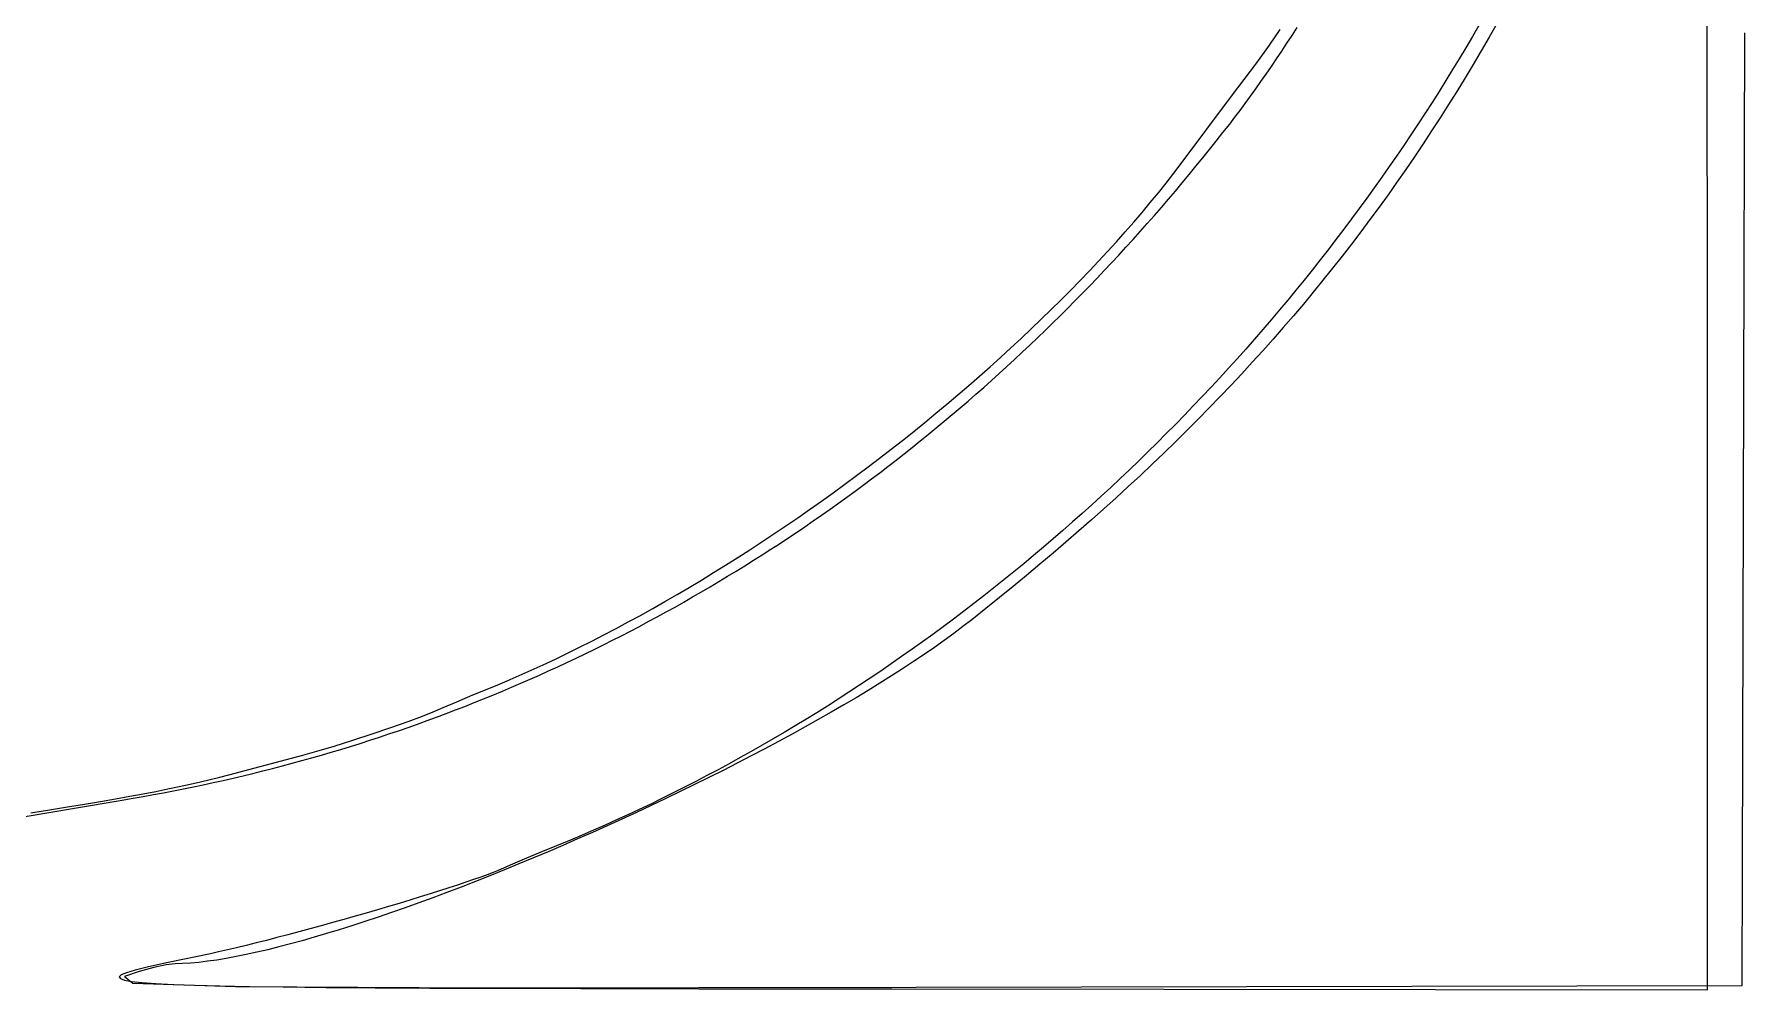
# Model space of a CAD drawing. Header units: inches. Extents: x -14 to 338, y 0 to 125.
# Drawn here: x 23.081 to 26.654, y 50.818 to 52.814 of the extents above; entities that cross this region are included whole.
import ezdxf

# ---------------------------------------------------------------- set-up
doc = ezdxf.new("R2010")
doc.units = ezdxf.units.IN
doc.layers.add('Bottom Overlay', color=54, linetype='Continuous')
doc.layers.add('Top Overlay', color=2, linetype='Continuous')

# ---------------------------------------------------------------- blocks, each defined once
blk = doc.blocks.new('IMPORTED_IMAGE_B_2')
at = {"layer": 'Bottom Overlay'}
for p, q in [((13.0835, -12.0494), (13.0943, -12.0326)), ((13.5116, -12.0237), (13.4951, -12.0528)), ((13.0618, -12.0824), (13.0726, -12.066)), ((13.0726, -12.066), (13.0835, -12.0494)), ((13.0726, -12.066), (13.0726, -12.066)), ((13.0835, -12.0494), (13.0835, -12.0494)), ((13.4951, -12.0528), (13.4783, -12.0815)), ((13.4951, -12.0528), (13.4951, -12.0528)), ((14.0283, -12.2901), (14.0288, -12.0444)), ((13.0401, -12.1146), (13.0509, -12.0986)), ((13.0509, -12.0986), (13.0618, -12.0824)), ((13.0509, -12.0986), (13.0509, -12.0986)), ((13.0618, -12.0824), (13.0618, -12.0824)), ((13.4615, -12.11), (13.4445, -12.1383)), ((13.4783, -12.0815), (13.4615, -12.11)), ((13.4615, -12.11), (13.4615, -12.11)), ((13.4783, -12.0815), (13.4783, -12.0815)), ((13.0074, -12.1613), (13.0183, -12.146)), ((13.0183, -12.146), (13.0292, -12.1304)), ((13.0183, -12.146), (13.0183, -12.146)), ((13.0292, -12.1304), (13.0401, -12.1146)), ((13.0292, -12.1304), (13.0292, -12.1304)), ((13.0401, -12.1146), (13.0401, -12.1146)), ((13.4445, -12.1383), (13.4273, -12.1663)), ((13.4445, -12.1383), (13.4445, -12.1383)), ((12.9856, -12.1914), (12.9965, -12.1765)), ((12.9965, -12.1765), (13.0074, -12.1613)), ((12.9965, -12.1765), (12.9965, -12.1765)), ((13.0074, -12.1613), (13.0074, -12.1613)), ((13.4273, -12.1663), (13.41, -12.1941)), ((13.4273, -12.1663), (13.4273, -12.1663)), ((12.9638, -12.2204), (12.9747, -12.206)), ((12.9747, -12.206), (12.9856, -12.1914)), ((12.9747, -12.206), (12.9747, -12.206)), ((12.9856, -12.1914), (12.9856, -12.1914)), ((13.41, -12.1941), (13.3925, -12.2216)), ((13.41, -12.1941), (13.41, -12.1941)), ((12.9251, -12.2702), (12.939, -12.2525)), ((12.939, -12.2525), (12.953, -12.2346)), ((12.939, -12.2525), (12.939, -12.2525)), ((12.953, -12.2346), (12.9638, -12.2204)), ((12.953, -12.2346), (12.953, -12.2346)), ((12.9638, -12.2204), (12.9638, -12.2204)), ((13.3748, -12.2489), (13.357, -12.276)), ((13.3925, -12.2216), (13.3748, -12.2489)), ((13.3748, -12.2489), (13.3748, -12.2489)), ((13.3925, -12.2216), (13.3925, -12.2216)), ((12.8968, -12.3054), (12.911, -12.2879)), ((12.911, -12.2879), (12.9251, -12.2702)), ((12.911, -12.2879), (12.911, -12.2879)), ((12.9251, -12.2702), (12.9251, -12.2702)), ((13.357, -12.276), (13.339, -12.3029)), ((13.357, -12.276), (13.357, -12.276)), ((12.8683, -12.3403), (12.8826, -12.3229)), ((12.8826, -12.3229), (12.8968, -12.3054)), ((12.8826, -12.3229), (12.8826, -12.3229)), ((12.8968, -12.3054), (12.8968, -12.3054)), ((13.339, -12.3029), (13.3208, -12.3295)), ((13.339, -12.3029), (13.339, -12.3029)), ((14.0236, -14.0338), (14.0283, -12.2901)), ((14.0283, -12.2901), (14.0283, -12.2901)), ((12.8395, -12.3747), (12.854, -12.3575)), ((12.854, -12.3575), (12.8683, -12.3403)), ((12.854, -12.3575), (12.854, -12.3575)), ((12.8683, -12.3403), (12.8683, -12.3403)), ((13.3024, -12.356), (13.2838, -12.3822)), ((13.3208, -12.3295), (13.3024, -12.356)), ((13.3024, -12.356), (13.3024, -12.356)), ((13.3208, -12.3295), (13.3208, -12.3295)), ((12.8104, -12.4087), (12.825, -12.3917)), ((12.825, -12.3917), (12.8395, -12.3747)), ((12.825, -12.3917), (12.825, -12.3917)), ((12.8395, -12.3747), (12.8395, -12.3747)), ((13.2838, -12.3822), (13.265, -12.4083)), ((13.2838, -12.3822), (13.2838, -12.3822)), ((12.781, -12.4423), (12.7958, -12.4256)), ((12.7958, -12.4256), (12.8104, -12.4087)), ((12.7958, -12.4256), (12.7958, -12.4256)), ((12.8104, -12.4087), (12.8104, -12.4087)), ((13.265, -12.4083), (13.246, -12.4341)), ((13.265, -12.4083), (13.265, -12.4083)), ((12.7514, -12.4755), (12.7662, -12.459)), ((12.7662, -12.459), (12.781, -12.4423)), ((12.7662, -12.459), (12.7662, -12.459)), ((12.781, -12.4423), (12.781, -12.4423)), ((13.2268, -12.4598), (13.2074, -12.4853)), ((13.246, -12.4341), (13.2268, -12.4598)), ((13.2268, -12.4598), (13.2268, -12.4598)), ((13.246, -12.4341), (13.246, -12.4341)), ((12.7214, -12.5083), (12.7364, -12.492)), ((12.7364, -12.492), (12.7514, -12.4755)), ((12.7364, -12.492), (12.7364, -12.492)), ((12.7514, -12.4755), (12.7514, -12.4755)), ((13.2074, -12.4853), (13.1877, -12.5107)), ((13.2074, -12.4853), (13.2074, -12.4853)), ((12.6911, -12.5407), (12.7063, -12.5245)), ((12.7063, -12.5245), (12.7214, -12.5083)), ((12.7063, -12.5245), (12.7063, -12.5245)), ((12.7214, -12.5083), (12.7214, -12.5083)), ((13.1679, -12.5359), (13.1478, -12.5609)), ((13.1877, -12.5107), (13.1679, -12.5359)), ((13.1679, -12.5359), (13.1679, -12.5359)), ((13.1877, -12.5107), (13.1877, -12.5107)), ((12.6452, -12.5885), (12.6606, -12.5726)), ((12.6606, -12.5726), (12.6759, -12.5567)), ((12.6606, -12.5726), (12.6606, -12.5726)), ((12.6759, -12.5567), (12.6911, -12.5407)), ((12.6759, -12.5567), (12.6759, -12.5567)), ((12.6911, -12.5407), (12.6911, -12.5407)), ((13.1478, -12.5609), (13.1274, -12.5858)), ((13.1478, -12.5609), (13.1478, -12.5609)), ((12.6143, -12.6198), (12.6298, -12.6042)), ((12.6298, -12.6042), (12.6452, -12.5885)), ((12.6298, -12.6042), (12.6298, -12.6042)), ((12.6452, -12.5885), (12.6452, -12.5885)), ((13.1069, -12.6105), (13.0861, -12.6351)), ((13.1274, -12.5858), (13.1069, -12.6105)), ((13.1069, -12.6105), (13.1069, -12.6105)), ((13.1274, -12.5858), (13.1274, -12.5858)), ((12.5831, -12.6507), (12.5987, -12.6353)), ((12.5987, -12.6353), (12.6143, -12.6198)), ((12.5987, -12.6353), (12.5987, -12.6353)), ((12.6143, -12.6198), (12.6143, -12.6198)), ((13.0861, -12.6351), (13.065, -12.6596)), ((13.0861, -12.6351), (13.0861, -12.6351)), ((12.5357, -12.6963), (12.5516, -12.6812)), ((12.5516, -12.6812), (12.5673, -12.666)), ((12.5516, -12.6812), (12.5516, -12.6812)), ((12.5673, -12.666), (12.5831, -12.6507)), ((12.5673, -12.666), (12.5673, -12.666)), ((12.5831, -12.6507), (12.5831, -12.6507)), ((13.065, -12.6596), (13.0437, -12.6839)), ((13.065, -12.6596), (13.065, -12.6596)), ((12.5038, -12.7262), (12.5198, -12.7113)), ((12.5198, -12.7113), (12.5357, -12.6963)), ((12.5198, -12.7113), (12.5198, -12.7113)), ((12.5357, -12.6963), (12.5357, -12.6963)), ((13.0221, -12.7081), (13.0003, -12.7323)), ((13.0437, -12.6839), (13.0221, -12.7081)), ((13.0221, -12.7081), (13.0221, -12.7081)), ((13.0437, -12.6839), (13.0437, -12.6839)), ((12.4716, -12.7557), (12.4877, -12.741)), ((12.4877, -12.741), (12.5038, -12.7262)), ((12.4877, -12.741), (12.4877, -12.741)), ((12.5038, -12.7262), (12.5038, -12.7262)), ((13.0003, -12.7323), (12.9782, -12.7563)), ((13.0003, -12.7323), (13.0003, -12.7323)), ((12.4229, -12.7991), (12.4392, -12.7847)), ((12.4392, -12.7847), (12.4554, -12.7702)), ((12.4392, -12.7847), (12.4392, -12.7847)), ((12.4554, -12.7702), (12.4716, -12.7557)), ((12.4554, -12.7702), (12.4554, -12.7702)), ((12.4716, -12.7557), (12.4716, -12.7557)), ((12.9558, -12.7802), (12.9331, -12.804)), ((12.9782, -12.7563), (12.9558, -12.7802)), ((12.9558, -12.7802), (12.9558, -12.7802)), ((12.9782, -12.7563), (12.9782, -12.7563)), ((12.39, -12.8275), (12.4065, -12.8133)), ((12.4065, -12.8133), (12.4229, -12.7991)), ((12.4065, -12.8133), (12.4065, -12.8133)), ((12.4229, -12.7991), (12.4229, -12.7991)), ((12.9331, -12.804), (12.9102, -12.8277)), ((12.9331, -12.804), (12.9331, -12.804)), ((12.3403, -12.8692), (12.357, -12.8554)), ((12.357, -12.8554), (12.3735, -12.8415)), ((12.357, -12.8554), (12.357, -12.8554)), ((12.3735, -12.8415), (12.39, -12.8275)), ((12.3735, -12.8415), (12.3735, -12.8415)), ((12.39, -12.8275), (12.39, -12.8275)), ((12.887, -12.8513), (12.8635, -12.8749)), ((12.9102, -12.8277), (12.887, -12.8513)), ((12.887, -12.8513), (12.887, -12.8513)), ((12.9102, -12.8277), (12.9102, -12.8277)), ((12.29, -12.9101), (12.3068, -12.8966)), ((12.3068, -12.8966), (12.3236, -12.883)), ((12.3068, -12.8966), (12.3068, -12.8966)), ((12.3236, -12.883), (12.3403, -12.8692)), ((12.3236, -12.883), (12.3236, -12.883)), ((12.3403, -12.8692), (12.3403, -12.8692)), ((12.8635, -12.8749), (12.8396, -12.8984)), ((12.8635, -12.8749), (12.8635, -12.8749)), ((12.2562, -12.9367), (12.2731, -12.9235)), ((12.2731, -12.9235), (12.29, -12.9101)), ((12.2731, -12.9235), (12.2731, -12.9235)), ((12.29, -12.9101), (12.29, -12.9101)), ((12.8155, -12.9218), (12.7911, -12.9452)), ((12.8396, -12.8984), (12.8155, -12.9218)), ((12.8155, -12.9218), (12.8155, -12.9218)), ((12.8396, -12.8984), (12.8396, -12.8984)), ((12.2049, -12.9759), (12.2221, -12.963)), ((12.2221, -12.963), (12.2392, -12.9499)), ((12.2221, -12.963), (12.2221, -12.963)), ((12.2392, -12.9499), (12.2562, -12.9367)), ((12.2392, -12.9499), (12.2392, -12.9499)), ((12.2562, -12.9367), (12.2562, -12.9367)), ((12.7664, -12.9685), (12.7413, -12.9918)), ((12.7911, -12.9452), (12.7664, -12.9685)), ((12.7664, -12.9685), (12.7664, -12.9685)), ((12.7911, -12.9452), (12.7911, -12.9452)), ((12.1532, -13.0141), (12.1705, -13.0015)), ((12.1705, -13.0015), (12.1877, -12.9888)), ((12.1705, -13.0015), (12.1705, -13.0015)), ((12.1877, -12.9888), (12.2049, -12.9759)), ((12.1877, -12.9888), (12.1877, -12.9888)), ((12.2049, -12.9759), (12.2049, -12.9759)), ((12.7413, -12.9918), (12.7159, -13.0151)), ((12.7413, -12.9918), (12.7413, -12.9918)), ((12.1008, -13.0514), (12.1183, -13.0391)), ((12.1183, -13.0391), (12.1358, -13.0267)), ((12.1183, -13.0391), (12.1183, -13.0391)), ((12.1358, -13.0267), (12.1532, -13.0141)), ((12.1358, -13.0267), (12.1358, -13.0267)), ((12.1532, -13.0141), (12.1532, -13.0141)), ((12.6902, -13.0383), (12.6642, -13.0615)), ((12.7159, -13.0151), (12.6902, -13.0383)), ((12.6902, -13.0383), (12.6902, -13.0383)), ((12.7159, -13.0151), (12.7159, -13.0151)), ((12.048, -13.0876), (12.0657, -13.0756)), ((12.0657, -13.0756), (12.0833, -13.0636)), ((12.0657, -13.0756), (12.0657, -13.0756)), ((12.0833, -13.0636), (12.1008, -13.0514)), ((12.0833, -13.0636), (12.0833, -13.0636)), ((12.1008, -13.0514), (12.1008, -13.0514)), ((12.6642, -13.0615), (12.6378, -13.0846)), ((12.6642, -13.0615), (12.6642, -13.0615)), ((11.9946, -13.1228), (12.0125, -13.1112)), ((12.0125, -13.1112), (12.0303, -13.0995)), ((12.0125, -13.1112), (12.0125, -13.1112)), ((12.0303, -13.0995), (12.048, -13.0876)), ((12.0303, -13.0995), (12.0303, -13.0995)), ((12.048, -13.0876), (12.048, -13.0876)), ((12.6111, -13.1078), (12.5841, -13.131)), ((12.6378, -13.0846), (12.6111, -13.1078)), ((12.6111, -13.1078), (12.6111, -13.1078)), ((12.6378, -13.0846), (12.6378, -13.0846)), ((11.9407, -13.1571), (11.9587, -13.1458)), ((11.9587, -13.1458), (11.9767, -13.1344)), ((11.9587, -13.1458), (11.9587, -13.1458)), ((11.9767, -13.1344), (11.9946, -13.1228)), ((11.9767, -13.1344), (11.9767, -13.1344)), ((11.9946, -13.1228), (11.9946, -13.1228)), ((12.5841, -13.131), (12.5567, -13.1541)), ((12.5841, -13.131), (12.5841, -13.131)), ((11.8863, -13.1903), (11.9045, -13.1793)), ((11.9045, -13.1793), (11.9226, -13.1683)), ((11.9045, -13.1793), (11.9045, -13.1793)), ((11.9226, -13.1683), (11.9407, -13.1571)), ((11.9226, -13.1683), (11.9226, -13.1683)), ((11.9407, -13.1571), (11.9407, -13.1571)), ((12.5289, -13.1773), (12.5008, -13.2004)), ((12.5567, -13.1541), (12.5289, -13.1773)), ((12.5289, -13.1773), (12.5289, -13.1773)), ((12.5567, -13.1541), (12.5567, -13.1541)), ((11.8314, -13.2225), (11.8498, -13.2119)), ((11.8498, -13.2119), (11.8681, -13.2012)), ((11.8498, -13.2119), (11.8498, -13.2119)), ((11.8681, -13.2012), (11.8863, -13.1903)), ((11.8681, -13.2012), (11.8681, -13.2012)), ((11.8863, -13.1903), (11.8863, -13.1903)), ((12.5008, -13.2004), (12.4723, -13.2236)), ((12.5008, -13.2004), (12.5008, -13.2004)), ((11.7575, -13.2639), (11.776, -13.2537)), ((11.776, -13.2537), (11.7946, -13.2434)), ((11.776, -13.2537), (11.776, -13.2537)), ((11.7946, -13.2434), (11.813, -13.233)), ((11.7946, -13.2434), (11.7946, -13.2434)), ((11.813, -13.233), (11.8314, -13.2225)), ((11.813, -13.233), (11.813, -13.233)), ((11.8314, -13.2225), (11.8314, -13.2225)), ((12.4435, -13.2468), (12.4142, -13.2701)), ((12.4723, -13.2236), (12.4435, -13.2468)), ((12.4435, -13.2468), (12.4435, -13.2468)), ((12.4723, -13.2236), (12.4723, -13.2236)), ((11.7014, -13.2937), (11.7202, -13.2839)), ((11.7202, -13.2839), (11.7388, -13.274)), ((11.7202, -13.2839), (11.7202, -13.2839)), ((11.7388, -13.274), (11.7575, -13.2639)), ((11.7388, -13.274), (11.7388, -13.274)), ((11.7575, -13.2639), (11.7575, -13.2639)), ((12.3959, -13.2843), (12.3768, -13.2986)), ((12.4142, -13.2701), (12.3959, -13.2843)), ((12.3959, -13.2843), (12.3959, -13.2843)), ((12.4142, -13.2701), (12.4142, -13.2701)), ((11.626, -13.3319), (11.6449, -13.3225)), ((11.6449, -13.3225), (11.6638, -13.313)), ((11.6449, -13.3225), (11.6449, -13.3225)), ((11.6638, -13.313), (11.6827, -13.3034)), ((11.6638, -13.313), (11.6638, -13.313)), ((11.6827, -13.3034), (11.7014, -13.2937)), ((11.6827, -13.3034), (11.6827, -13.3034)), ((11.7014, -13.2937), (11.7014, -13.2937)), ((12.357, -13.3131), (12.3363, -13.3277)), ((12.3768, -13.2986), (12.357, -13.3131)), ((12.357, -13.3131), (12.357, -13.3131)), ((12.3768, -13.2986), (12.3768, -13.2986)), ((11.5498, -13.3682), (11.5689, -13.3593)), ((11.5689, -13.3593), (11.588, -13.3503)), ((11.5689, -13.3593), (11.5689, -13.3593)), ((11.588, -13.3503), (11.607, -13.3412)), ((11.588, -13.3503), (11.588, -13.3503)), ((11.607, -13.3412), (11.626, -13.3319)), ((11.607, -13.3412), (11.607, -13.3412)), ((11.626, -13.3319), (11.626, -13.3319)), ((12.2928, -13.3573), (12.27, -13.3723)), ((12.3149, -13.3425), (12.2928, -13.3573)), ((12.2928, -13.3573), (12.2928, -13.3573)), ((12.3363, -13.3277), (12.3149, -13.3425)), ((12.3149, -13.3425), (12.3149, -13.3425)), ((12.3363, -13.3277), (12.3363, -13.3277)), ((11.4727, -13.4027), (11.4921, -13.3943)), ((11.4921, -13.3943), (11.5113, -13.3857)), ((11.4921, -13.3943), (11.4921, -13.3943)), ((11.5113, -13.3857), (11.5306, -13.377)), ((11.5113, -13.3857), (11.5113, -13.3857)), ((11.5306, -13.377), (11.5498, -13.3682)), ((11.5306, -13.377), (11.5306, -13.377)), ((11.5498, -13.3682), (11.5498, -13.3682)), ((12.2466, -13.3873), (12.2225, -13.4024)), ((12.27, -13.3723), (12.2466, -13.3873)), ((12.2466, -13.3873), (12.2466, -13.3873)), ((12.27, -13.3723), (12.27, -13.3723)), ((11.3949, -13.4353), (11.4144, -13.4273)), ((11.4144, -13.4273), (11.4339, -13.4192)), ((11.4144, -13.4273), (11.4144, -13.4273)), ((11.4339, -13.4192), (11.4533, -13.411)), ((11.4339, -13.4192), (11.4339, -13.4192)), ((11.4533, -13.411), (11.4727, -13.4027)), ((11.4533, -13.411), (11.4533, -13.411)), ((11.4727, -13.4027), (11.4727, -13.4027)), ((12.1726, -13.4328), (12.1468, -13.448)), ((12.1978, -13.4176), (12.1726, -13.4328)), ((12.1726, -13.4328), (12.1726, -13.4328)), ((12.2225, -13.4024), (12.1978, -13.4176)), ((12.1978, -13.4176), (12.1978, -13.4176)), ((12.2225, -13.4024), (12.2225, -13.4024)), ((11.2966, -13.4734), (11.3163, -13.466)), ((11.3163, -13.466), (11.3361, -13.4585)), ((11.3163, -13.466), (11.3163, -13.466)), ((11.3361, -13.4585), (11.3557, -13.4509)), ((11.3361, -13.4585), (11.3361, -13.4585)), ((11.3557, -13.4509), (11.3753, -13.4432)), ((11.3557, -13.4509), (11.3557, -13.4509)), ((11.3753, -13.4432), (11.3949, -13.4353)), ((11.3753, -13.4432), (11.3753, -13.4432)), ((11.3949, -13.4353), (11.3949, -13.4353)), ((12.1206, -13.4633), (12.0938, -13.4785)), ((12.1468, -13.448), (12.1206, -13.4633)), ((12.1206, -13.4633), (12.1206, -13.4633)), ((12.1468, -13.448), (12.1468, -13.448)), ((11.1971, -13.5086), (11.2171, -13.5018)), ((11.2171, -13.5018), (11.237, -13.4949)), ((11.2171, -13.5018), (11.2171, -13.5018)), ((11.237, -13.4949), (11.2569, -13.4878)), ((11.237, -13.4949), (11.237, -13.4949)), ((11.2569, -13.4878), (11.2768, -13.4807)), ((11.2569, -13.4878), (11.2569, -13.4878)), ((11.2768, -13.4807), (11.2966, -13.4734)), ((11.2768, -13.4807), (11.2768, -13.4807)), ((11.2966, -13.4734), (11.2966, -13.4734)), ((12.0665, -13.4938), (12.0389, -13.509)), ((12.0938, -13.4785), (12.0665, -13.4938)), ((12.0665, -13.4938), (12.0665, -13.4938)), ((12.0938, -13.4785), (12.0938, -13.4785)), ((11.0965, -13.5407), (11.1167, -13.5345)), ((11.1167, -13.5345), (11.1369, -13.5282)), ((11.1167, -13.5345), (11.1167, -13.5345)), ((11.1369, -13.5282), (11.157, -13.5218)), ((11.1369, -13.5282), (11.1369, -13.5282)), ((11.157, -13.5218), (11.1771, -13.5152)), ((11.157, -13.5218), (11.157, -13.5218)), ((11.1771, -13.5152), (11.1971, -13.5086)), ((11.1771, -13.5152), (11.1771, -13.5152)), ((11.1971, -13.5086), (11.1971, -13.5086)), ((11.9824, -13.5395), (11.9536, -13.5546)), ((12.0108, -13.5243), (11.9824, -13.5395)), ((11.9824, -13.5395), (11.9824, -13.5395)), ((12.0389, -13.509), (12.0108, -13.5243)), ((12.0108, -13.5243), (12.0108, -13.5243)), ((12.0389, -13.509), (12.0389, -13.509)), ((10.954, -13.5807), (10.9745, -13.5753)), ((10.9745, -13.5753), (10.9949, -13.5699)), ((10.9745, -13.5753), (10.9745, -13.5753)), ((10.9949, -13.5699), (11.0153, -13.5643)), ((10.9949, -13.5699), (10.9949, -13.5699)), ((11.0153, -13.5643), (11.0357, -13.5586)), ((11.0153, -13.5643), (11.0153, -13.5643)), ((11.0357, -13.5586), (11.056, -13.5527)), ((11.0357, -13.5586), (11.0357, -13.5586)), ((11.056, -13.5527), (11.0763, -13.5468)), ((11.056, -13.5527), (11.056, -13.5527)), ((11.0763, -13.5468), (11.0965, -13.5407)), ((11.0763, -13.5468), (11.0763, -13.5468)), ((11.0965, -13.5407), (11.0965, -13.5407)), ((11.9245, -13.5697), (11.8951, -13.5847)), ((11.9536, -13.5546), (11.9245, -13.5697)), ((11.9245, -13.5697), (11.9245, -13.5697)), ((11.9536, -13.5546), (11.9536, -13.5546)), ((10.8094, -13.6146), (10.8302, -13.6102)), ((10.8302, -13.6102), (10.8509, -13.6056)), ((10.8302, -13.6102), (10.8302, -13.6102)), ((10.8509, -13.6056), (10.8716, -13.6008)), ((10.8509, -13.6056), (10.8509, -13.6056)), ((10.8716, -13.6008), (10.8923, -13.596)), ((10.8716, -13.6008), (10.8716, -13.6008)), ((10.8923, -13.596), (10.9129, -13.591)), ((10.8923, -13.596), (10.8923, -13.596)), ((10.9129, -13.591), (10.9334, -13.5859)), ((10.9129, -13.591), (10.9129, -13.591)), ((10.9334, -13.5859), (10.954, -13.5807)), ((10.9334, -13.5859), (10.9334, -13.5859)), ((10.954, -13.5807), (10.954, -13.5807)), ((11.8654, -13.5996), (11.8355, -13.6144)), ((11.8951, -13.5847), (11.8654, -13.5996)), ((11.8654, -13.5996), (11.8654, -13.5996)), ((11.8951, -13.5847), (11.8951, -13.5847)), ((10.5443, -13.6627), (10.6355, -13.6473)), ((10.6355, -13.6473), (10.663, -13.6426)), ((10.6355, -13.6473), (10.6355, -13.6473)), ((10.663, -13.6426), (10.684, -13.639)), ((10.663, -13.6426), (10.663, -13.6426)), ((10.684, -13.639), (10.705, -13.6352)), ((10.684, -13.639), (10.684, -13.639)), ((10.705, -13.6352), (10.726, -13.6314)), ((10.705, -13.6352), (10.705, -13.6352)), ((10.726, -13.6314), (10.7469, -13.6274)), ((10.726, -13.6314), (10.726, -13.6314)), ((10.7469, -13.6274), (10.7678, -13.6232)), ((10.7469, -13.6274), (10.7469, -13.6274)), ((10.7678, -13.6232), (10.7886, -13.619)), ((10.7678, -13.6232), (10.7678, -13.6232)), ((10.7886, -13.619), (10.8094, -13.6146)), ((10.7886, -13.619), (10.7886, -13.619)), ((10.8094, -13.6146), (10.8094, -13.6146)), ((11.7751, -13.6437), (11.7447, -13.6581)), ((11.8054, -13.6291), (11.7751, -13.6437)), ((11.7751, -13.6437), (11.7751, -13.6437)), ((11.8355, -13.6144), (11.8054, -13.6291)), ((11.8054, -13.6291), (11.8054, -13.6291)), ((11.8355, -13.6144), (11.8355, -13.6144)), ((10.4374, -13.6809), (10.5443, -13.6627)), ((10.5443, -13.6627), (10.5443, -13.6627)), ((11.7141, -13.6724), (11.6835, -13.6866)), ((11.7447, -13.6581), (11.7141, -13.6724)), ((11.7141, -13.6724), (11.7141, -13.6724)), ((11.7447, -13.6581), (11.7447, -13.6581)), ((11.622, -13.7143), (11.5912, -13.7279)), ((11.6528, -13.7006), (11.622, -13.7143)), ((11.622, -13.7143), (11.622, -13.7143)), ((11.6835, -13.6866), (11.6528, -13.7006)), ((11.6528, -13.7006), (11.6528, -13.7006)), ((11.6835, -13.6866), (11.6835, -13.6866)), ((11.5297, -13.7545), (11.4991, -13.7674)), ((11.5604, -13.7413), (11.5297, -13.7545)), ((11.5297, -13.7545), (11.5297, -13.7545)), ((11.5912, -13.7279), (11.5604, -13.7413)), ((11.5604, -13.7413), (11.5604, -13.7413)), ((11.5912, -13.7279), (11.5912, -13.7279)), ((11.4685, -13.7801), (11.4381, -13.7926)), ((11.4991, -13.7674), (11.4685, -13.7801)), ((11.4685, -13.7801), (11.4685, -13.7801)), ((11.4991, -13.7674), (11.4991, -13.7674)), ((11.3777, -13.8167), (11.3479, -13.8283)), ((11.4078, -13.8048), (11.3777, -13.8167)), ((11.3777, -13.8167), (11.3777, -13.8167)), ((11.4381, -13.7926), (11.4078, -13.8048)), ((11.4078, -13.8048), (11.4078, -13.8048)), ((11.4381, -13.7926), (11.4381, -13.7926)), ((11.2598, -13.8612), (11.231, -13.8715)), ((11.2888, -13.8506), (11.2598, -13.8612)), ((11.2598, -13.8612), (11.2598, -13.8612)), ((11.3182, -13.8396), (11.2888, -13.8506)), ((11.2888, -13.8506), (11.2888, -13.8506)), ((11.3479, -13.8283), (11.3182, -13.8396)), ((11.3182, -13.8396), (11.3182, -13.8396)), ((11.3479, -13.8283), (11.3479, -13.8283)), ((11.1746, -13.8911), (11.1469, -13.9003)), ((11.2026, -13.8815), (11.1746, -13.8911)), ((11.1746, -13.8911), (11.1746, -13.8911)), ((11.231, -13.8715), (11.2026, -13.8815)), ((11.2026, -13.8815), (11.2026, -13.8815)), ((11.231, -13.8715), (11.231, -13.8715)), ((11.041, -13.9333), (11.0158, -13.9405)), ((11.0667, -13.9257), (11.041, -13.9333)), ((11.041, -13.9333), (11.041, -13.9333)), ((11.093, -13.9176), (11.0667, -13.9257)), ((11.0667, -13.9257), (11.0667, -13.9257)), ((11.1197, -13.9092), (11.093, -13.9176)), ((11.093, -13.9176), (11.093, -13.9176)), ((11.1469, -13.9003), (11.1197, -13.9092)), ((11.1197, -13.9092), (11.1197, -13.9092)), ((11.1469, -13.9003), (11.1469, -13.9003)), ((10.9211, -13.9646), (10.899, -13.9694)), ((10.9438, -13.9593), (10.9211, -13.9646)), ((10.9211, -13.9646), (10.9211, -13.9646)), ((10.9672, -13.9535), (10.9438, -13.9593)), ((10.9438, -13.9593), (10.9438, -13.9593)), ((10.9912, -13.9472), (10.9672, -13.9535)), ((10.9672, -13.9535), (10.9672, -13.9535)), ((11.0158, -13.9405), (10.9912, -13.9472)), ((10.9912, -13.9472), (10.9912, -13.9472)), ((11.0158, -13.9405), (11.0158, -13.9405)), ((10.7059, -13.9966), (10.6757, -14.005)), ((10.732, -13.9909), (10.7059, -13.9966)), ((10.7059, -13.9966), (10.7059, -13.9966)), ((10.7506, -13.9887), (10.732, -13.9909)), ((10.732, -13.9909), (10.732, -13.9909)), ((10.7662, -13.9883), (10.7506, -13.9887)), ((10.7506, -13.9887), (10.7506, -13.9887)), ((10.7827, -13.9873), (10.7662, -13.9883)), ((10.7662, -13.9883), (10.7662, -13.9883)), ((10.8, -13.9857), (10.7827, -13.9873)), ((10.7827, -13.9873), (10.7827, -13.9873)), ((10.8183, -13.9835), (10.8, -13.9857)), ((10.8, -13.9857), (10.8, -13.9857)), ((10.8373, -13.9808), (10.8183, -13.9835)), ((10.8183, -13.9835), (10.8183, -13.9835)), ((10.8571, -13.9775), (10.8373, -13.9808)), ((10.8373, -13.9808), (10.8373, -13.9808)), ((10.8777, -13.9737), (10.8571, -13.9775)), ((10.8571, -13.9775), (10.8571, -13.9775)), ((10.899, -13.9694), (10.8777, -13.9737)), ((10.8777, -13.9737), (10.8777, -13.9737)), ((10.899, -13.9694), (10.899, -13.9694)), ((10.6757, -14.005), (10.6448, -14.0152)), ((10.6448, -14.0152), (10.6448, -14.0152)), ((10.6448, -14.0152), (10.662, -14.0289)), ((10.662, -14.0289), (10.662, -14.0289)), ((10.662, -14.0289), (10.8764, -14.0363)), ((10.6757, -14.005), (10.6757, -14.005)), ((10.8764, -14.0363), (10.8764, -14.0363)), ((10.8764, -14.0363), (11.3883, -14.0388)), ((11.3883, -14.0388), (12.2979, -14.0376)), ((11.3883, -14.0388), (11.3883, -14.0388)), ((12.2979, -14.0376), (14.0236, -14.0338)), ((12.2979, -14.0376), (12.2979, -14.0376)), ((14.0236, -14.0338), (14.0236, -14.0338))]:
    blk.add_line(p, q, dxfattribs=at)
blk = doc.blocks.new('IMPORTED_IMAGE_B_3')
at = {"layer": 'Top Overlay'}
for p, q in [((13.9505, -12.1014), (13.9502, -11.9468)), ((13.0364, -12.0697), (13.0584, -12.0374)), ((13.4733, -12.0287), (13.4599, -12.0519)), ((13.0096, -12.1066), (13.0364, -12.0697)), ((13.0364, -12.0697), (13.0364, -12.0697)), ((13.4463, -12.0751), (13.4325, -12.0981)), ((13.4599, -12.0519), (13.4463, -12.0751)), ((13.4463, -12.0751), (13.4463, -12.0751)), ((13.4599, -12.0519), (13.4599, -12.0519)), ((12.9571, -12.1767), (13.0096, -12.1066)), ((13.0096, -12.1066), (13.0096, -12.1066)), ((13.4325, -12.0981), (13.4185, -12.121)), ((13.4325, -12.0981), (13.4325, -12.0981)), ((13.9506, -12.2615), (13.9505, -12.1014)), ((13.9505, -12.1014), (13.9505, -12.1014)), ((13.4044, -12.1439), (13.3902, -12.1667)), ((13.4185, -12.121), (13.4044, -12.1439)), ((13.4044, -12.1439), (13.4044, -12.1439)), ((13.4185, -12.121), (13.4185, -12.121)), ((12.852, -12.317), (12.9571, -12.1767)), ((12.9571, -12.1767), (12.9571, -12.1767)), ((13.3902, -12.1667), (13.3758, -12.1894)), ((13.3902, -12.1667), (13.3902, -12.1667)), ((13.3612, -12.212), (13.3465, -12.2345)), ((13.3758, -12.1894), (13.3612, -12.212)), ((13.3612, -12.212), (13.3612, -12.212)), ((13.3758, -12.1894), (13.3758, -12.1894)), ((13.3465, -12.2345), (13.3317, -12.2569)), ((13.3465, -12.2345), (13.3465, -12.2345)), ((13.3167, -12.2792), (13.3015, -12.3015)), ((13.3317, -12.2569), (13.3167, -12.2792)), ((13.3167, -12.2792), (13.3167, -12.2792)), ((13.3317, -12.2569), (13.3317, -12.2569)), ((13.9507, -12.4262), (13.9506, -12.2615)), ((13.9506, -12.2615), (13.9506, -12.2615)), ((12.8364, -12.3374), (12.852, -12.317)), ((12.852, -12.317), (12.852, -12.317)), ((13.2862, -12.3236), (13.2707, -12.3456)), ((13.3015, -12.3015), (13.2862, -12.3236)), ((13.2862, -12.3236), (13.2862, -12.3236)), ((13.3015, -12.3015), (13.3015, -12.3015)), ((12.804, -12.3782), (12.8204, -12.3578)), ((12.8204, -12.3578), (12.8364, -12.3374)), ((12.8204, -12.3578), (12.8204, -12.3578)), ((12.8364, -12.3374), (12.8364, -12.3374)), ((13.2707, -12.3456), (13.2551, -12.3676)), ((13.2707, -12.3456), (13.2707, -12.3456)), ((12.7872, -12.3987), (12.804, -12.3782)), ((12.804, -12.3782), (12.804, -12.3782)), ((13.2394, -12.3894), (13.2235, -12.4112)), ((13.2551, -12.3676), (13.2394, -12.3894)), ((13.2394, -12.3894), (13.2394, -12.3894)), ((13.2551, -12.3676), (13.2551, -12.3676)), ((12.7525, -12.4395), (12.77, -12.4191)), ((12.77, -12.4191), (12.7872, -12.3987)), ((12.77, -12.4191), (12.77, -12.4191)), ((12.7872, -12.3987), (12.7872, -12.3987)), ((13.2075, -12.4328), (13.1913, -12.4543)), ((13.2235, -12.4112), (13.2075, -12.4328)), ((13.2075, -12.4328), (13.2075, -12.4328)), ((13.2235, -12.4112), (13.2235, -12.4112)), ((13.9507, -14.0429), (13.9507, -12.4262)), ((13.9507, -12.4262), (13.9507, -12.4262)), ((12.7165, -12.4803), (12.7347, -12.4599)), ((12.7347, -12.4599), (12.7525, -12.4395)), ((12.7347, -12.4599), (12.7347, -12.4599)), ((12.7525, -12.4395), (12.7525, -12.4395)), ((13.1913, -12.4543), (13.175, -12.4758)), ((13.1913, -12.4543), (13.1913, -12.4543)), ((12.6791, -12.5211), (12.698, -12.5007)), ((12.698, -12.5007), (12.7165, -12.4803)), ((12.698, -12.5007), (12.698, -12.5007)), ((12.7165, -12.4803), (12.7165, -12.4803)), ((13.1585, -12.4971), (13.1419, -12.5184)), ((13.175, -12.4758), (13.1585, -12.4971)), ((13.1585, -12.4971), (13.1585, -12.4971)), ((13.175, -12.4758), (13.175, -12.4758)), ((12.6599, -12.5414), (12.6791, -12.5211)), ((12.6791, -12.5211), (12.6791, -12.5211)), ((13.1252, -12.5395), (13.1083, -12.5605)), ((13.1419, -12.5184), (13.1252, -12.5395)), ((13.1252, -12.5395), (13.1252, -12.5395)), ((13.1419, -12.5184), (13.1419, -12.5184)), ((12.6207, -12.582), (12.6405, -12.5617)), ((12.6405, -12.5617), (12.6599, -12.5414)), ((12.6405, -12.5617), (12.6405, -12.5617)), ((12.6599, -12.5414), (12.6599, -12.5414)), ((13.1083, -12.5605), (13.0913, -12.5814)), ((13.1083, -12.5605), (13.1083, -12.5605)), ((12.5802, -12.6223), (12.6006, -12.6022)), ((12.6006, -12.6022), (12.6207, -12.582)), ((12.6006, -12.6022), (12.6006, -12.6022)), ((12.6207, -12.582), (12.6207, -12.582)), ((13.0742, -12.6022), (13.0569, -12.6229)), ((13.0913, -12.5814), (13.0742, -12.6022)), ((13.0742, -12.6022), (13.0742, -12.6022)), ((13.0913, -12.5814), (13.0913, -12.5814)), ((12.5387, -12.6624), (12.5596, -12.6424)), ((12.5596, -12.6424), (12.5802, -12.6223)), ((12.5596, -12.6424), (12.5596, -12.6424)), ((12.5802, -12.6223), (12.5802, -12.6223)), ((13.0395, -12.6435), (13.0219, -12.664)), ((13.0569, -12.6229), (13.0395, -12.6435)), ((13.0395, -12.6435), (13.0395, -12.6435)), ((13.0569, -12.6229), (13.0569, -12.6229)), ((12.4961, -12.7023), (12.5175, -12.6824)), ((12.5175, -12.6824), (12.5387, -12.6624)), ((12.5175, -12.6824), (12.5175, -12.6824)), ((12.5387, -12.6624), (12.5387, -12.6624)), ((13.0219, -12.664), (13.0043, -12.6843)), ((13.0219, -12.664), (13.0219, -12.664)), ((12.4744, -12.722), (12.4961, -12.7023)), ((12.4961, -12.7023), (12.4961, -12.7023)), ((12.9865, -12.7046), (12.9685, -12.7247)), ((13.0043, -12.6843), (12.9865, -12.7046)), ((12.9865, -12.7046), (12.9865, -12.7046)), ((13.0043, -12.6843), (13.0043, -12.6843)), ((12.4303, -12.7613), (12.4525, -12.7417)), ((12.4525, -12.7417), (12.4744, -12.722)), ((12.4525, -12.7417), (12.4525, -12.7417)), ((12.4744, -12.722), (12.4744, -12.722)), ((12.9505, -12.7447), (12.9323, -12.7646)), ((12.9685, -12.7247), (12.9505, -12.7447)), ((12.9505, -12.7447), (12.9505, -12.7447)), ((12.9685, -12.7247), (12.9685, -12.7247)), ((12.3854, -12.8002), (12.408, -12.7808)), ((12.408, -12.7808), (12.4303, -12.7613)), ((12.408, -12.7808), (12.408, -12.7808)), ((12.4303, -12.7613), (12.4303, -12.7613)), ((12.914, -12.7843), (12.8955, -12.804)), ((12.9323, -12.7646), (12.914, -12.7843)), ((12.914, -12.7843), (12.914, -12.7843)), ((12.9323, -12.7646), (12.9323, -12.7646)), ((12.3396, -12.8386), (12.3626, -12.8195)), ((12.3626, -12.8195), (12.3854, -12.8002)), ((12.3626, -12.8195), (12.3626, -12.8195)), ((12.3854, -12.8002), (12.3854, -12.8002)), ((12.877, -12.8235), (12.8583, -12.8429)), ((12.8955, -12.804), (12.877, -12.8235)), ((12.877, -12.8235), (12.877, -12.8235)), ((12.8955, -12.804), (12.8955, -12.804)), ((12.293, -12.8765), (12.3164, -12.8577)), ((12.3164, -12.8577), (12.3396, -12.8386)), ((12.3164, -12.8577), (12.3164, -12.8577)), ((12.3396, -12.8386), (12.3396, -12.8386)), ((12.8583, -12.8429), (12.8395, -12.8622)), ((12.8583, -12.8429), (12.8583, -12.8429)), ((12.2457, -12.9139), (12.2695, -12.8953)), ((12.2695, -12.8953), (12.293, -12.8765)), ((12.2695, -12.8953), (12.2695, -12.8953)), ((12.293, -12.8765), (12.293, -12.8765)), ((12.8206, -12.8813), (12.8015, -12.9004)), ((12.8395, -12.8622), (12.8206, -12.8813)), ((12.8206, -12.8813), (12.8206, -12.8813)), ((12.8395, -12.8622), (12.8395, -12.8622)), ((12.1978, -12.9507), (12.2219, -12.9324)), ((12.2219, -12.9324), (12.2457, -12.9139)), ((12.2219, -12.9324), (12.2219, -12.9324)), ((12.2457, -12.9139), (12.2457, -12.9139)), ((12.7824, -12.9193), (12.7631, -12.938)), ((12.8015, -12.9004), (12.7824, -12.9193)), ((12.7824, -12.9193), (12.7824, -12.9193)), ((12.8015, -12.9004), (12.8015, -12.9004)), ((12.1736, -12.9688), (12.1978, -12.9507)), ((12.1978, -12.9507), (12.1978, -12.9507)), ((12.7437, -12.9567), (12.7242, -12.9752)), ((12.7631, -12.938), (12.7437, -12.9567)), ((12.7437, -12.9567), (12.7437, -12.9567)), ((12.7631, -12.938), (12.7631, -12.938)), ((12.1249, -13.0046), (12.1493, -12.9868)), ((12.1493, -12.9868), (12.1736, -12.9688)), ((12.1493, -12.9868), (12.1493, -12.9868)), ((12.1736, -12.9688), (12.1736, -12.9688)), ((12.7046, -12.9936), (12.6848, -13.0118)), ((12.7242, -12.9752), (12.7046, -12.9936)), ((12.7046, -12.9936), (12.7046, -12.9936)), ((12.7242, -12.9752), (12.7242, -12.9752)), ((12.0508, -13.0569), (12.0756, -13.0396)), ((12.0756, -13.0396), (12.1003, -13.0222)), ((12.0756, -13.0396), (12.0756, -13.0396)), ((12.1003, -13.0222), (12.1249, -13.0046)), ((12.1003, -13.0222), (12.1003, -13.0222)), ((12.1249, -13.0046), (12.1249, -13.0046)), ((12.665, -13.0299), (12.645, -13.0479)), ((12.6848, -13.0118), (12.665, -13.0299)), ((12.665, -13.0299), (12.665, -13.0299)), ((12.6848, -13.0118), (12.6848, -13.0118)), ((12.0009, -13.0907), (12.0259, -13.0739)), ((12.0259, -13.0739), (12.0508, -13.0569)), ((12.0259, -13.0739), (12.0259, -13.0739)), ((12.0508, -13.0569), (12.0508, -13.0569)), ((12.625, -13.0658), (12.6048, -13.0835)), ((12.645, -13.0479), (12.625, -13.0658)), ((12.625, -13.0658), (12.625, -13.0658)), ((12.645, -13.0479), (12.645, -13.0479)), ((11.9507, -13.1238), (11.9759, -13.1074)), ((11.9759, -13.1074), (12.0009, -13.0907)), ((11.9759, -13.1074), (11.9759, -13.1074)), ((12.0009, -13.0907), (12.0009, -13.0907)), ((12.5845, -13.101), (12.5641, -13.1185)), ((12.6048, -13.0835), (12.5845, -13.101)), ((12.5845, -13.101), (12.5845, -13.101)), ((12.6048, -13.0835), (12.6048, -13.0835)), ((11.9003, -13.1559), (11.9255, -13.14)), ((11.9255, -13.14), (11.9507, -13.1238)), ((11.9255, -13.14), (11.9255, -13.14)), ((11.9507, -13.1238), (11.9507, -13.1238)), ((12.5436, -13.1357), (12.523, -13.1529)), ((12.5641, -13.1185), (12.5436, -13.1357)), ((12.5436, -13.1357), (12.5436, -13.1357)), ((12.5641, -13.1185), (12.5641, -13.1185)), ((11.8496, -13.1871), (11.875, -13.1716)), ((11.875, -13.1716), (11.9003, -13.1559)), ((11.875, -13.1716), (11.875, -13.1716)), ((11.9003, -13.1559), (11.9003, -13.1559)), ((12.5023, -13.1699), (12.4815, -13.1867)), ((12.523, -13.1529), (12.5023, -13.1699)), ((12.5023, -13.1699), (12.5023, -13.1699)), ((12.523, -13.1529), (12.523, -13.1529)), ((11.7733, -13.2321), (11.7988, -13.2174)), ((11.7988, -13.2174), (11.8242, -13.2024)), ((11.7988, -13.2174), (11.7988, -13.2174)), ((11.8242, -13.2024), (11.8496, -13.1871)), ((11.8242, -13.2024), (11.8242, -13.2024)), ((11.8496, -13.1871), (11.8496, -13.1871)), ((12.4606, -13.2035), (12.4395, -13.22)), ((12.4815, -13.1867), (12.4606, -13.2035)), ((12.4606, -13.2035), (12.4606, -13.2035)), ((12.4815, -13.1867), (12.4815, -13.1867)), ((11.7224, -13.2608), (11.7479, -13.2466)), ((11.7479, -13.2466), (11.7733, -13.2321)), ((11.7479, -13.2466), (11.7479, -13.2466)), ((11.7733, -13.2321), (11.7733, -13.2321)), ((12.3972, -13.2527), (12.3759, -13.2688)), ((12.4184, -13.2364), (12.3972, -13.2527)), ((12.3972, -13.2527), (12.3972, -13.2527)), ((12.4395, -13.22), (12.4184, -13.2364)), ((12.4184, -13.2364), (12.4184, -13.2364)), ((12.4395, -13.22), (12.4395, -13.22)), ((11.6461, -13.3017), (11.6715, -13.2883)), ((11.6715, -13.2883), (11.6969, -13.2747)), ((11.6715, -13.2883), (11.6715, -13.2883)), ((11.6969, -13.2747), (11.7224, -13.2608)), ((11.6969, -13.2747), (11.6969, -13.2747)), ((11.7224, -13.2608), (11.7224, -13.2608)), ((12.3545, -13.2848), (12.333, -13.3006)), ((12.3759, -13.2688), (12.3545, -13.2848)), ((12.3545, -13.2848), (12.3545, -13.2848)), ((12.3759, -13.2688), (12.3759, -13.2688)), ((11.5953, -13.3275), (11.6207, -13.3147)), ((11.6207, -13.3147), (11.6461, -13.3017)), ((11.6207, -13.3147), (11.6207, -13.3147)), ((11.6461, -13.3017), (11.6461, -13.3017)), ((12.3114, -13.3163), (12.2897, -13.3318)), ((12.333, -13.3006), (12.3114, -13.3163)), ((12.3114, -13.3163), (12.3114, -13.3163)), ((12.333, -13.3006), (12.333, -13.3006)), ((11.5195, -13.3639), (11.5447, -13.3521)), ((11.5447, -13.3521), (11.57, -13.34)), ((11.5447, -13.3521), (11.5447, -13.3521)), ((11.57, -13.34), (11.5953, -13.3275)), ((11.57, -13.34), (11.57, -13.34)), ((11.5953, -13.3275), (11.5953, -13.3275)), ((12.2679, -13.3471), (12.246, -13.3623)), ((12.2897, -13.3318), (12.2679, -13.3471)), ((12.2679, -13.3471), (12.2679, -13.3471)), ((12.2897, -13.3318), (12.2897, -13.3318)), ((11.4442, -13.3975), (11.4692, -13.3866)), ((11.4692, -13.3866), (11.4943, -13.3754)), ((11.4692, -13.3866), (11.4692, -13.3866)), ((11.4943, -13.3754), (11.5195, -13.3639)), ((11.4943, -13.3754), (11.4943, -13.3754)), ((11.5195, -13.3639), (11.5195, -13.3639)), ((12.202, -13.3923), (12.1799, -13.407)), ((12.2241, -13.3774), (12.202, -13.3923)), ((12.202, -13.3923), (12.202, -13.3923)), ((12.246, -13.3623), (12.2241, -13.3774)), ((12.2241, -13.3774), (12.2241, -13.3774)), ((12.246, -13.3623), (12.246, -13.3623)), ((11.3389, -13.4412), (11.3725, -13.4272)), ((11.3725, -13.4272), (11.4193, -13.408)), ((11.3725, -13.4272), (11.3725, -13.4272)), ((11.4193, -13.408), (11.4442, -13.3975)), ((11.4193, -13.408), (11.4193, -13.408)), ((11.4442, -13.3975), (11.4442, -13.3975)), ((12.1576, -13.4216), (12.1353, -13.436)), ((12.1799, -13.407), (12.1576, -13.4216)), ((12.1576, -13.4216), (12.1576, -13.4216)), ((12.1799, -13.407), (12.1799, -13.407)), ((11.2671, -13.4712), (11.2895, -13.4621)), ((11.2895, -13.4621), (11.31, -13.4534)), ((11.2895, -13.4621), (11.2895, -13.4621)), ((11.31, -13.4534), (11.3389, -13.4412)), ((11.31, -13.4534), (11.31, -13.4534)), ((11.3389, -13.4412), (11.3389, -13.4412)), ((12.0904, -13.4643), (12.0678, -13.4782)), ((12.1129, -13.4502), (12.0904, -13.4643)), ((12.0904, -13.4643), (12.0904, -13.4643)), ((12.1353, -13.436), (12.1129, -13.4502)), ((12.1129, -13.4502), (12.1129, -13.4502)), ((12.1353, -13.436), (12.1353, -13.436)), ((11.1618, -13.5083), (11.201, -13.495)), ((11.201, -13.495), (11.2369, -13.4824)), ((11.201, -13.495), (11.201, -13.495)), ((11.2369, -13.4824), (11.2671, -13.4712)), ((11.2369, -13.4824), (11.2369, -13.4824)), ((11.2671, -13.4712), (11.2671, -13.4712)), ((12.0452, -13.4919), (12.0225, -13.5055)), ((12.0678, -13.4782), (12.0452, -13.4919)), ((12.0452, -13.4919), (12.0452, -13.4919)), ((12.0678, -13.4782), (12.0678, -13.4782)), ((11.0468, -13.5447), (11.0824, -13.5339)), ((11.0824, -13.5339), (11.1215, -13.5215)), ((11.0824, -13.5339), (11.0824, -13.5339)), ((11.1215, -13.5215), (11.1618, -13.5083)), ((11.1215, -13.5215), (11.1215, -13.5215)), ((11.1618, -13.5083), (11.1618, -13.5083)), ((11.9767, -13.5321), (11.9538, -13.5452)), ((11.9996, -13.5189), (11.9767, -13.5321)), ((11.9767, -13.5321), (11.9767, -13.5321)), ((12.0225, -13.5055), (11.9996, -13.5189)), ((11.9996, -13.5189), (11.9996, -13.5189)), ((12.0225, -13.5055), (12.0225, -13.5055)), ((10.8626, -13.5941), (11.004, -13.5565)), ((11.004, -13.5565), (11.017, -13.553)), ((11.004, -13.5565), (11.004, -13.5565)), ((11.017, -13.553), (11.0468, -13.5447)), ((11.017, -13.553), (11.017, -13.553)), ((11.0468, -13.5447), (11.0468, -13.5447)), ((11.9076, -13.5708), (11.8844, -13.5833)), ((11.9307, -13.5581), (11.9076, -13.5708)), ((11.9076, -13.5708), (11.9076, -13.5708)), ((11.9538, -13.5452), (11.9307, -13.5581)), ((11.9307, -13.5581), (11.9307, -13.5581)), ((11.9538, -13.5452), (11.9538, -13.5452)), ((10.7819, -13.6137), (10.8034, -13.6088)), ((10.8034, -13.6088), (10.8239, -13.604)), ((10.8034, -13.6088), (10.8034, -13.6088)), ((10.8239, -13.604), (10.8436, -13.5991)), ((10.8239, -13.604), (10.8239, -13.604)), ((10.8436, -13.5991), (10.8626, -13.5941)), ((10.8436, -13.5991), (10.8436, -13.5991)), ((10.8626, -13.5941), (10.8626, -13.5941)), ((11.8378, -13.6079), (11.8143, -13.6199)), ((11.8611, -13.5957), (11.8378, -13.6079)), ((11.8378, -13.6079), (11.8378, -13.6079)), ((11.8844, -13.5833), (11.8611, -13.5957)), ((11.8611, -13.5957), (11.8611, -13.5957)), ((11.8844, -13.5833), (11.8844, -13.5833)), ((10.5945, -13.6494), (10.6259, -13.644)), ((10.6259, -13.644), (10.6556, -13.6387)), ((10.6259, -13.644), (10.6259, -13.644)), ((10.6556, -13.6387), (10.6837, -13.6336)), ((10.6556, -13.6387), (10.6556, -13.6387)), ((10.6837, -13.6336), (10.7103, -13.6285)), ((10.6837, -13.6336), (10.6837, -13.6336)), ((10.7103, -13.6285), (10.7354, -13.6235)), ((10.7103, -13.6285), (10.7103, -13.6285)), ((10.7354, -13.6235), (10.7592, -13.6186)), ((10.7354, -13.6235), (10.7354, -13.6235)), ((10.7592, -13.6186), (10.7819, -13.6137)), ((10.7592, -13.6186), (10.7592, -13.6186)), ((10.7819, -13.6137), (10.7819, -13.6137)), ((11.7673, -13.6434), (11.7437, -13.6549)), ((11.7909, -13.6318), (11.7673, -13.6434)), ((11.7673, -13.6434), (11.7673, -13.6434)), ((11.8143, -13.6199), (11.7909, -13.6318)), ((11.7909, -13.6318), (11.7909, -13.6318)), ((11.8143, -13.6199), (11.8143, -13.6199)), ((10.4488, -13.673), (10.4884, -13.6668)), ((10.4884, -13.6668), (10.5258, -13.6608)), ((10.4884, -13.6668), (10.4884, -13.6668)), ((10.5258, -13.6608), (10.5611, -13.655)), ((10.5258, -13.6608), (10.5258, -13.6608)), ((10.5611, -13.655), (10.5945, -13.6494)), ((10.5611, -13.655), (10.5611, -13.655)), ((10.5945, -13.6494), (10.5945, -13.6494)), ((11.6962, -13.6773), (11.6724, -13.6882)), ((11.72, -13.6662), (11.6962, -13.6773)), ((11.6962, -13.6773), (11.6962, -13.6773)), ((11.7437, -13.6549), (11.72, -13.6662)), ((11.72, -13.6662), (11.72, -13.6662)), ((11.7437, -13.6549), (11.7437, -13.6549)), ((11.6245, -13.7095), (11.6005, -13.7199)), ((11.6485, -13.699), (11.6245, -13.7095)), ((11.6245, -13.7095), (11.6245, -13.7095)), ((11.6724, -13.6882), (11.6485, -13.699)), ((11.6485, -13.699), (11.6485, -13.699)), ((11.6724, -13.6882), (11.6724, -13.6882)), ((11.5179, -13.7542), (11.4843, -13.7683)), ((11.5764, -13.7301), (11.5179, -13.7542)), ((11.5179, -13.7542), (11.5179, -13.7542)), ((11.6005, -13.7199), (11.5764, -13.7301)), ((11.5764, -13.7301), (11.5764, -13.7301)), ((11.6005, -13.7199), (11.6005, -13.7199)), ((11.4553, -13.7806), (11.4255, -13.7935)), ((11.4843, -13.7683), (11.4553, -13.7806)), ((11.4553, -13.7806), (11.4553, -13.7806)), ((11.4843, -13.7683), (11.4843, -13.7683)), ((11.3405, -13.8241), (11.3222, -13.8301)), ((11.3577, -13.8183), (11.3405, -13.8241)), ((11.3405, -13.8241), (11.3405, -13.8241)), ((11.3739, -13.8127), (11.3577, -13.8183)), ((11.3577, -13.8183), (11.3577, -13.8183)), ((11.3888, -13.8075), (11.3739, -13.8127)), ((11.3739, -13.8127), (11.3739, -13.8127)), ((11.4025, -13.8025), (11.3888, -13.8075)), ((11.3888, -13.8075), (11.3888, -13.8075)), ((11.4147, -13.7978), (11.4025, -13.8025)), ((11.4025, -13.8025), (11.4025, -13.8025)), ((11.4255, -13.7935), (11.4147, -13.7978)), ((11.4147, -13.7978), (11.4147, -13.7978)), ((11.4255, -13.7935), (11.4255, -13.7935)), ((11.2406, -13.8557), (11.2186, -13.8624)), ((11.2621, -13.8491), (11.2406, -13.8557)), ((11.2406, -13.8557), (11.2406, -13.8557)), ((11.2829, -13.8426), (11.2621, -13.8491)), ((11.2621, -13.8491), (11.2621, -13.8491)), ((11.303, -13.8363), (11.2829, -13.8426)), ((11.2829, -13.8426), (11.2829, -13.8426)), ((11.3222, -13.8301), (11.303, -13.8363)), ((11.303, -13.8363), (11.303, -13.8363)), ((11.3222, -13.8301), (11.3222, -13.8301)), ((11.1027, -13.8961), (11.079, -13.9027)), ((11.1263, -13.8894), (11.1027, -13.8961)), ((11.1027, -13.8961), (11.1027, -13.8961)), ((11.1498, -13.8826), (11.1263, -13.8894)), ((11.1263, -13.8894), (11.1263, -13.8894)), ((11.1731, -13.8759), (11.1498, -13.8826)), ((11.1498, -13.8826), (11.1498, -13.8826)), ((11.196, -13.8691), (11.1731, -13.8759)), ((11.1731, -13.8759), (11.1731, -13.8759)), ((11.2186, -13.8624), (11.196, -13.8691)), ((11.196, -13.8691), (11.196, -13.8691)), ((11.2186, -13.8624), (11.2186, -13.8624)), ((10.9858, -13.9281), (10.9632, -13.934)), ((11.0087, -13.922), (10.9858, -13.9281)), ((10.9858, -13.9281), (10.9858, -13.9281)), ((11.0319, -13.9157), (11.0087, -13.922)), ((11.0087, -13.922), (11.0087, -13.922)), ((11.0554, -13.9093), (11.0319, -13.9157)), ((11.0319, -13.9157), (11.0319, -13.9157)), ((11.079, -13.9027), (11.0554, -13.9093)), ((11.0554, -13.9093), (11.0554, -13.9093)), ((11.079, -13.9027), (11.079, -13.9027)), ((10.8242, -13.9676), (10.7359, -13.9858)), ((10.8414, -13.9638), (10.8242, -13.9676)), ((10.8242, -13.9676), (10.8242, -13.9676)), ((10.8597, -13.9596), (10.8414, -13.9638)), ((10.8414, -13.9638), (10.8414, -13.9638)), ((10.8789, -13.9551), (10.8597, -13.9596)), ((10.8597, -13.9596), (10.8597, -13.9596)), ((10.8989, -13.9502), (10.8789, -13.9551)), ((10.8789, -13.9551), (10.8789, -13.9551)), ((10.9197, -13.9451), (10.8989, -13.9502)), ((10.8989, -13.9502), (10.8989, -13.9502)), ((10.9412, -13.9397), (10.9197, -13.9451)), ((10.9197, -13.9451), (10.9197, -13.9451)), ((10.9632, -13.934), (10.9412, -13.9397)), ((10.9412, -13.9397), (10.9412, -13.9397)), ((10.9632, -13.934), (10.9632, -13.934)), ((10.6671, -14.0017), (10.6486, -14.0073)), ((10.6949, -13.9948), (10.6671, -14.0017)), ((10.6671, -14.0017), (10.6671, -14.0017)), ((10.7359, -13.9858), (10.6949, -13.9948)), ((10.6949, -13.9948), (10.6949, -13.9948)), ((10.7359, -13.9858), (10.7359, -13.9858)), ((10.6379, -14.012), (10.6338, -14.0161)), ((10.6338, -14.0161), (10.6338, -14.0161)), ((10.6338, -14.0161), (10.6362, -14.0195)), ((10.6362, -14.0195), (10.6362, -14.0195)), ((10.6362, -14.0195), (10.6446, -14.0226)), ((10.6486, -14.0073), (10.6379, -14.012)), ((10.6379, -14.012), (10.6379, -14.012)), ((10.6446, -14.0226), (10.6446, -14.0226)), ((10.6446, -14.0226), (10.6594, -14.0253)), ((10.6486, -14.0073), (10.6486, -14.0073)), ((10.6594, -14.0253), (10.6594, -14.0253)), ((10.6594, -14.0253), (10.6811, -14.0277)), ((10.6811, -14.0277), (10.6811, -14.0277)), ((10.6811, -14.0277), (10.7101, -14.0298)), ((10.7101, -14.0298), (10.7101, -14.0298)), ((10.7101, -14.0298), (10.7466, -14.0317)), ((10.7466, -14.0317), (10.7466, -14.0317)), ((10.7466, -14.0317), (10.7911, -14.0334)), ((10.7911, -14.0334), (10.7911, -14.0334)), ((10.7911, -14.0334), (10.844, -14.0348)), ((10.844, -14.0348), (10.844, -14.0348)), ((10.844, -14.0348), (10.9056, -14.036)), ((10.9056, -14.036), (10.9056, -14.036)), ((10.9056, -14.036), (10.9763, -14.0371)), ((10.9763, -14.0371), (10.9763, -14.0371)), ((10.9763, -14.0371), (11.0661, -14.038)), ((11.0661, -14.038), (11.0661, -14.038)), ((11.0661, -14.038), (11.1681, -14.0388)), ((11.1681, -14.0388), (11.1681, -14.0388)), ((11.1681, -14.0388), (11.2828, -14.0394)), ((11.2828, -14.0394), (11.2828, -14.0394)), ((11.2828, -14.0394), (11.4244, -14.0399)), ((11.4244, -14.0399), (11.4244, -14.0399)), ((11.4244, -14.0399), (11.598, -14.0403)), ((11.598, -14.0403), (11.598, -14.0403)), ((11.598, -14.0403), (11.8445, -14.0407)), ((11.8445, -14.0407), (11.8445, -14.0407)), ((11.8445, -14.0407), (12.2477, -14.0412)), ((12.2477, -14.0412), (12.2477, -14.0412)), ((12.2477, -14.0412), (13.9507, -14.0429)), ((13.9507, -14.0429), (13.9507, -14.0429))]:
    blk.add_line(p, q, dxfattribs=at)

msp = doc.modelspace()

# ---------------------------------------------------------------- block references
for name in ['IMPORTED_IMAGE_B_2', 'IMPORTED_IMAGE_B_3']:
    msp.add_blockref(name, (12.6249, 64.8609))

doc.saveas('drawing.dxf')
